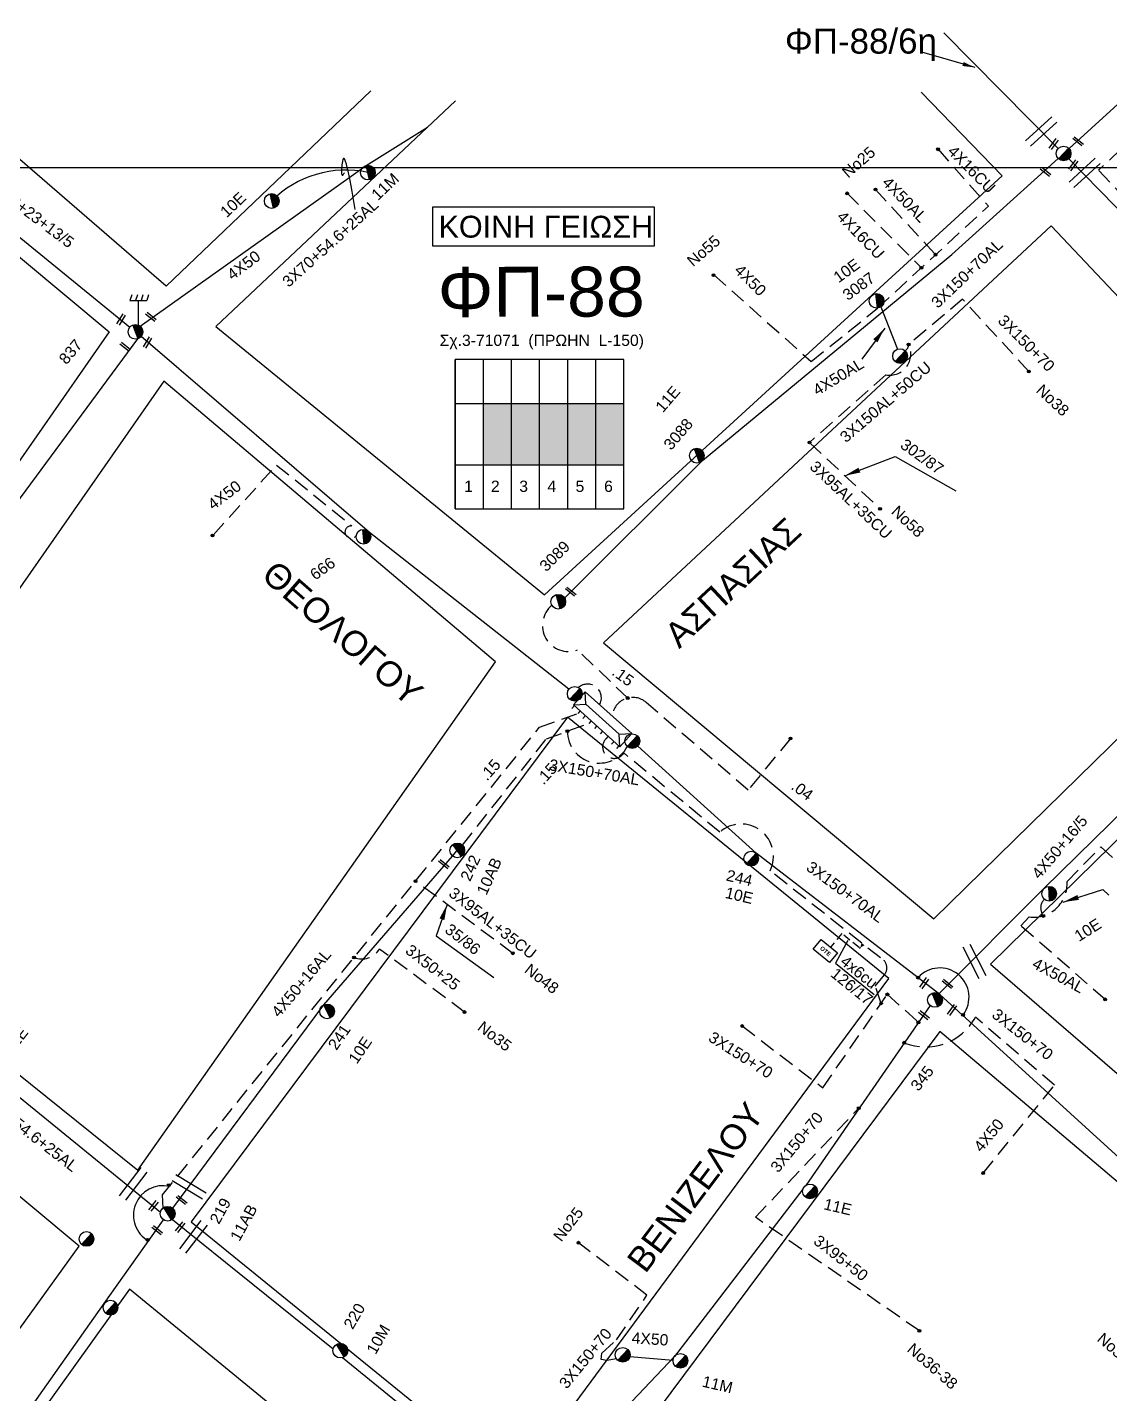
# Model space of a CAD drawing. Header units: millimetres. Extents: x 745 to 5694, y 762 to 3401.
# Drawn here: x 1874.1 to 2047.4, y 1695.2 to 1913.9 of the extents above; entities that cross this region are included whole.
import ezdxf
from ezdxf.enums import TextEntityAlignment as Align

# ---------------------------------------------------------------- set-up
doc = ezdxf.new("R2010")
doc.units = ezdxf.units.MM
doc.linetypes.add('DASHED', pattern=[19.05, 12.7, -6.35])
for name, color, linetype in [('Pillar OTE', 7, 'Continuous'), ('Άγνωστα', 7, 'Continuous'), ('Ασφαλειοκιβώτια Χ.Τ 6 αναχωρήσεων', 7, 'Continuous'), ('Γέφυρες', 7, 'Continuous'), ('Γείωση', 7, 'Continuous'), ('Γυμνά εναέρια ΧΤ και ΦΟΠ (3Φ)   4x50+16AL', 7, 'Continuous'), ('Επιγραφές - Σχήματα', 7, 'Continuous'), ('Καλώδια ΧΤ   3x150+70AL', 7, 'DASHED'), ('Καλώδια ΧΤ   3x150AL+50CU', 7, 'DASHED'), ('Μηχανική τομή', 7, 'Continuous'), ('Στύλος ΦΜ', 7, 'Continuous'), ('Στύλος ΦΜ @ 1', 7, 'Continuous'), ('Συνδέσεις', 7, 'Continuous'), ('Συνεστραμμένα ΧΤ   3x70+54.6+25 AL', 7, 'SYN_LINE'), ('Συνεστραμμένα ΧΤ   4x120+25 AL', 7, 'SYN_LINE'), ('Τομή', 7, 'Continuous'), ('Υποσταθμός πόλεως', 7, 'Continuous'), ('Υπόβαθρο ΔΕΗ', 7, 'Continuous'), ('Υπόγεια Καλώδια Δικτύου ΧΤ   .04', 7, 'DASHED'), ('Υπόγεια Καλώδια Δικτύου ΧΤ   .15', 7, 'DASHED'), ('Υπόγεια καλώδια Παροχών ΧΤ   4x16CU', 7, 'DASHED'), ('Υπόγεια καλώδια Παροχών ΧΤ   4x50AL', 7, 'DASHED'), ('Υπόγεια καλώδια Παροχών ΧΤ   4x6', 7, 'DASHED')]:
    doc.layers.add(name, color=color, linetype=linetype)
doc.styles.add('arial', font='arial.ttf')
doc.styles.get("Standard").update_dxf_attribs({"font": 'arial.ttf'})
doc.linetypes.add('SYN_LINE', pattern='A,0.5,-0.0001,["/\\/\\/\\/",Standard,S=0.1,R=0,X=0,Y=-0.05],-0.25', length=0.7501)
doc.dimstyles.new('ISO-25', dxfattribs={"dimtxt": 2.5, "dimasz": 2.5, "dimexe": 1.25, "dimexo": 0.625, "dimtad": 1, "dimtxsty": 'Standard', "dimcen": 2.5, "dimadec": 0, "dimazin": 0, "dimtfac": 1, "dimtmove": 0, "dimatfit": 3, "dimfxl": 1, "dimarcsym": 0})

# ---------------------------------------------------------------- blocks, each defined once
blk = doc.blocks.new('ΥΠΑΡΧΩΝ ΤΣΙΜΕΝΤΕΝΙΟΣ ΣΤΥΛΟΣ')
at = {"layer": 'Στύλος ΦΜ'}
blk.add_hatch(color=256, dxfattribs=at).paths.add_polyline_path([(-1.29, -2.28, 0.574793), (2.62, 0, 0.268822), (1.3, 2.27)])
blk.add_line((-1.29, -2.28), (1.3, 2.27), dxfattribs=at)
blk.add_circle((0, 0), 2.62, dxfattribs=at)
at = {"layer": 'Στύλος ΦΜ', "flags": 4}
for tag, p in [('ΑΡΙΘΜΟΣ', (-4.68, 8.05)), ('ΤΥΠΟΣ', (-4.91, 3.03))]:
    blk.add_attdef(tag, p, '', height=4, dxfattribs=at)
blk = doc.blocks.new('ΥΠΟΣΤΑΘΜΟΣ ΠΟΛΕΩΣ 9 ΑΝΑΧΩΡΗΣΕΩΝ')
at = {"layer": 'Υποσταθμός πόλεως', "ltscale": 40}
for p, q in [((-9.63, -2.82), (-9.63, -4)), ((-7.12, -2.82), (-7.12, -4)), ((-4.84, -2.82), (-4.84, -4)), ((-2.36, -2.82), (-2.36, -4)), ((0.09, -2.82), (0.09, -4)), ((2.55, -2.82), (2.55, -4)), ((5.02, -2.82), (5.02, -4)), ((7.48, -2.82), (7.48, -4)), ((9.61, -2.82), (9.61, -4))]:
    blk.add_line(p, q, dxfattribs=at)
blk.add_lwpolyline([(-10.02, 2.82), (10.02, 2.82), (10.02, -2.82), (-10.02, -2.82)], close=True, dxfattribs=at)
for points in [[(-7.21, 0), (-10.02, 2.82)], [(-10.02, -2.82), (-7.21, 0)], [(-7.21, 0), (7.21, 0)], [(7.21, 0), (10.02, 2.82)], [(10.02, -2.82), (7.21, 0)]]:
    blk.add_lwpolyline(points, dxfattribs=at)
at = {"layer": 'Υποσταθμός πόλεως', "linetype": 'SYN_LINE', "ltscale": 40, "flags": 1}
for tag, p in [('ΜΕΤΑΣΧΗΜΑΤΙΣΜΟΣ', (10.79, 1.71)), ('ΙΣΧΥΣ', (10.77, -1.08)), ('ΑΡΙΘΜΟΣ', (10.89, -3.8))]:
    blk.add_attdef(tag, p, '', height=1.8, dxfattribs=at)
blk = doc.blocks.new('ΜΗΧΑΝΙΚΗ ΤΟΜΗ')
at = {"layer": 'Μηχανική τομή', "ltscale": 40}
for p, q in [((-1.89, 0.78), (1.89, 0.78)), ((1.89, 0), (-1.89, 0))]:
    blk.add_line(p, q, dxfattribs=at)
blk = doc.blocks.new('ΓΕΙΩΣΗ')
at = {"layer": 'Γείωση', "ltscale": 40}
for p, q in [((-2.34, 11.45), (-3, 9.45)), ((-0.34, 11.45), (-1, 9.45)), ((1.66, 11.45), (1, 9.45)), ((3.66, 11.45), (3, 9.45)), ((0, 9.45), (0, 0))]:
    blk.add_line(p, q, dxfattribs=at)
blk.add_lwpolyline([(-3, 9.45), (3, 9.45)], dxfattribs=at)
blk = doc.blocks.new('ΑΣΦΑΛΕΙΟΚΙΒΩΤΙΟ ΥΠΟΣΤΑΘΜΟΥ 6 ΑΝΑΧΩΡΗΣΕΩΝ')
at = {"layer": 'Ασφαλειοκιβώτια Χ.Τ 6 αναχωρήσεων', "ltscale": 40}
for p, q in [((-23.91, 27), (23.91, 27)), ((-9.83, 27), (-9.83, -27)), ((9.83, 27), (9.83, -27)), ((-23.91, 18), (23.91, 18)), ((-23.91, 9), (23.91, 9)), ((-23.91, 0), (23.91, 0)), ((-23.91, -9), (23.91, -9)), ((-23.91, -18), (23.91, -18))]:
    blk.add_line(p, q, dxfattribs=at)
at = {"layer": 'Ασφαλειοκιβώτια Χ.Τ 6 αναχωρήσεων'}
blk.add_lwpolyline([(-23.91, -27), (23.91, -27), (23.91, 27), (-23.91, 27)], close=True, dxfattribs=at)
for s, p in [('1', (-18.47, 24.15)), ('2', (-18.47, 15.59)), ('3', (-18.47, 6.51)), ('4', (-18.47, -2.51)), ('5', (-18.47, -11.52)), ('6', (-18.47, -20.66))]:
    blk.add_text(s, height=3.6, rotation=270, dxfattribs=at).set_placement(p)
at = {"layer": 'Ασφαλειοκιβώτια Χ.Τ 6 αναχωρήσεων', "ltscale": 40}
for tag, height, p in [('ΟΝΟΜΑ', 5, (-0.27, 31.68)), ('ΚΕΙΜΕΝΟ 1', 2, (16.95, 22.41)), ('ΚΕΙΜΕΝΟ 2', 2, (16.95, 13.71)), ('ΚΕΙΜΕΝΟ 3', 2, (16.95, 4.31)), ('ΚΕΙΜΕΝΟ 4', 2, (16.95, -4.67)), ('ΚΕΙΜΕΝΟ 5', 2, (16.95, -13.51)), ('ΚΕΙΜΕΝΟ 6', 2, (16.95, -22.43)), ('ΣΧ', 2, (-0.21, -29.21))]:
    blk.add_attdef(tag, text='', height=height, dxfattribs=at).set_placement(p, align=Align.MIDDLE_CENTER)
blk = doc.blocks.new('_ΣΥΝΔΕΣΗ')
at = {"layer": 'Συνδέσεις', "linetype": 'SYN_LINE', "ltscale": 40}
blk.add_hatch(color=256, dxfattribs=at).paths.add_polyline_path([(0.5, -0.01, 1), (-0.5, -0.01, 1)])
at = {"layer": 'Συνδέσεις'}
blk.add_circle((0, -0.01), 0.5, dxfattribs=at)
blk = doc.blocks.new('ΤΟΜΗ')
at = {"layer": 'Τομή', "ltscale": 40}
for p, q in [((-5.68, 0), (5.68, 0)), ((5.68, -2.33), (-5.68, -2.33))]:
    blk.add_line(p, q, dxfattribs=at)
blk = doc.blocks.new('PILLAR ΟΤΕ')
at = {"layer": 'Pillar OTE', "ltscale": 40}
blk.add_lwpolyline([(-3.31, 2.02), (3.39, 2.02), (3.39, -1.99), (-3.31, -1.99)], close=True, dxfattribs=at)
at = {"layer": 'Pillar OTE', "insert": (-1.81, 0.71), "char_height": 1.3575, "width": 109.961, "attachment_point": 1}
blk.add_mtext('{\\fArial|b1|i0|c161|p34;OTE}', dxfattribs=at)

msp = doc.modelspace()

# ---------------------------------------------------------------- hatches: boundary and pattern name
at = {"layer": 'Pillar OTE', "ltscale": 40}
h = msp.add_hatch(color=256, dxfattribs=at)
h.dxf.hatch_style = 1
h.paths.add_polyline_path([(2007.66, 1767.35), (2007.48, 1766.63), (2008.15, 1766.96)])
at = {"layer": 'Άγνωστα', "ltscale": 0.2}
for color, points in [(62, [(1947.13, 1853.72), (1947.13, 1843.89), (1951.63, 1843.89), (1951.63, 1853.72)]), (151, [(1951.63, 1853.72), (1951.63, 1843.89), (1956.13, 1843.89), (1956.13, 1853.72)]), (173, [(1956.13, 1853.72), (1956.13, 1843.89), (1960.63, 1843.89), (1960.63, 1853.71)]), (27, [(1960.63, 1853.71), (1960.63, 1843.89), (1965.13, 1843.89), (1965.13, 1853.71)]), (1, [(1965.13, 1853.71), (1965.13, 1843.89), (1969.63, 1843.89), (1969.63, 1853.71)])]:
    msp.add_hatch(color=color, dxfattribs=at).paths.add_polyline_path(points)

# ---------------------------------------------------------------- linework, layer by layer
at = {"layer": 'Άγνωστα', "color": 6, "linetype": 'DASHED', "ltscale": 0.2}
msp.add_lwpolyline([(2066.33, 1892.5), (2057.56, 1902.22), (2045.61, 1891.1)], dxfattribs=at)
at = {"layer": 'Άγνωστα', "color": 6}
for points in [[(1851.36, 1898.5), (1857.29, 1894.38), (1871.67, 1881.36), (1890.54, 1865.95)], [(2095.7, 1836.93), (2068.02, 1865.12), (2040.83, 1892.91)], [(1830.85, 1778.42), (1847.63, 1802.58), (1866.54, 1829.84), (1891.84, 1864.08)]]:
    msp.add_lwpolyline(points, dxfattribs=at)
at = {"layer": 'Άγνωστα', "color": 173}
msp.add_lwpolyline([(1960.13, 1822.57), (1982.2, 1844.6), (2022.1, 1877.59), (2039.13, 1892.96)], dxfattribs=at)
at = {"layer": 'Άγνωστα', "color": 6, "linetype": 'DASHED', "ltscale": 0.2}
msp.add_lwpolyline([(2045.67, 1891.04), (2066.56, 1868.58, 0.231444), (2067.3, 1865.9, -13.424345)], format="xyb", dxfattribs=at)
at = {"layer": 'Άγνωστα', "color": 1}
msp.add_lwpolyline([(1960.83, 1807.97), (1928.89, 1833.07), (1892.33, 1864.43)], dxfattribs=at)
at = {"layer": 'Άγνωστα', "color": 173, "linetype": 'DASHED', "ltscale": 0.2}
msp.add_lwpolyline([(1999.34, 1847.48), (2010.63, 1836.84)], dxfattribs=at)
at = {"layer": 'Άγνωστα', "color": 1, "linetype": 'DASHED', "ltscale": 0.2}
msp.add_lwpolyline([(1903.85, 1832.66), (1914.02, 1843.87), (1926.07, 1834.11, 1.753783), (1926.77, 1832.56, -0.058996)], format="xyb", dxfattribs=at)
at = {"layer": 'Άγνωστα', "color": 30}
msp.add_lwpolyline([(2020.06, 1759.21), (2036.86, 1776.05), (2066.11, 1804.74), (2095.7, 1835.24)], dxfattribs=at)
at = {"layer": 'Άγνωστα', "color": 151, "linetype": 'Continuous', "ltscale": 0.2}
msp.add_lwpolyline([(2090.13, 1696.76), (2056.07, 1726.45), (2020.21, 1759.09), (1990.8, 1781.71), (1971.84, 1798.87)], dxfattribs=at)
at = {"layer": 'Άγνωστα', "color": 30, "linetype": 'DASHED', "ltscale": 0.2}
msp.add_lwpolyline([(2045.98, 1782.76), (2060.06, 1769.69)], dxfattribs=at)
at = {"layer": 'Άγνωστα', "color": 27, "linetype": 'DASHED', "ltscale": 0.2}
msp.add_lwpolyline([(1951.84, 1765.68), (1936.27, 1777.24)], dxfattribs=at)
msp.add_lwpolyline([(1944.12, 1756.28), (1930.51, 1766.36, -0.363716), (1926.42, 1765.02, 2.508214)], format="xyb", dxfattribs=at)
at = {"layer": 'Άγνωστα', "color": 62, "linetype": 'DASHED', "ltscale": 0.2}
for points in [[(1988.55, 1754.05), (2001.46, 1744.16), (2011.8, 1759.11), (2016.76, 1754.63)], [(2027.15, 1730.5), (2038.58, 1744.57)], [(1990.67, 1723.42), (2007.21, 1740.87)], [(2016.92, 1705.25), (1990.67, 1723.42)], [(1968.44, 1700.77), (1966.91, 1700.51), (1966, 1700.66), (1966.07, 1701.65), (1968.44, 1703.79), (1973.32, 1710.94), (1962.35, 1719.34)]]:
    msp.add_lwpolyline(points, dxfattribs=at)
at = {"layer": 'Άγνωστα', "color": 62, "ltscale": 0.2}
for points in [[(2018.64, 1757.34), (1998.73, 1728.52)], [(1970.58, 1701.13), (1977.5, 1700.54)]]:
    msp.add_lwpolyline(points, dxfattribs=at)
at = {"layer": 'Άγνωστα', "color": 62, "linetype": 'DASHED', "ltscale": 0.2}
msp.add_lwpolyline([(2038.58, 1744.57), (2025.89, 1755.44, -0.381888), (2014.5, 1751.37, 1.358397)], format="xyb", dxfattribs=at)
at = {"layer": 'Άγνωστα', "color": 62, "linetype": 'SYN_LINE', "ltscale": 20}
msp.add_lwpolyline([(1998.28, 1727.91), (1977.73, 1701.15), (1955.29, 1677.49)], dxfattribs=at)
at = {"layer": 'Γέφυρες', "ltscale": 0.2}
msp.add_arc((2020.19, 1758.66), 4.68, 322.7044, 138.1494, dxfattribs=at)
at = {"layer": 'Γυμνά εναέρια ΧΤ και ΦΟΠ (3Φ)   4x50+16AL', "color": 1}
for points in [[(1892.19, 1866.09), (1928.37, 1891.84), (1938.19, 1897.95)], [(1831.18, 1776.58), (1895.44, 1724.26)]]:
    msp.add_lwpolyline(points, dxfattribs=at)
at = {"layer": 'Γυμνά εναέρια ΧΤ και ΦΟΠ (3Φ)   4x50+16AL', "color": 151}
msp.add_lwpolyline([(1897.39, 1724.86), (1921.59, 1757.45), (1942.18, 1781.26), (1943.66, 1783.11)], dxfattribs=at)
at = {"layer": 'Γυμνά εναέρια ΧΤ και ΦΟΠ (3Φ)   4x50+16AL', "color": 30}
for points in [[(1897.35, 1723.09), (1923.08, 1702.34)], [(1924.57, 1700.95), (1953.68, 1677.29)]]:
    msp.add_lwpolyline(points, dxfattribs=at)
at = {"layer": 'Επιγραφές - Σχήματα', "color": 1, "ltscale": 0.2}
msp.add_line((2020.86, 1913.07), (2039.22, 1894.49), dxfattribs=at)
at = {"layer": 'Επιγραφές - Σχήματα'}
msp.add_lwpolyline([(780.39, 1891.51), (3073.89, 1891.51), (3073.89, 778.3), (780.39, 778.3)], close=True, dxfattribs=at)
at = {"layer": 'Επιγραφές - Σχήματα', "color": 190}
msp.add_lwpolyline([(1939, 1878.95), (1974.51, 1878.95), (1974.51, 1885.13), (1939, 1885.13)], close=True, dxfattribs=at)
at = {"layer": 'Επιγραφές - Σχήματα', "color": 1, "linetype": 'DASHED', "ltscale": 0.2}
msp.add_arc((1963.81, 1806.58), 2.21, 330.7113, 131.0073, dxfattribs=at)
at = {"layer": 'Επιγραφές - Σχήματα', "ltscale": 0.2}
msp.add_arc((1895.84, 1723.75), 4.73, 77.2683, 240.6142, dxfattribs=at)
at = {"layer": 'Επιγραφές - Σχήματα', "ltscale": 20}
msp.add_spline([(1926.59, 1884.78), (1924.48, 1891.94), (1924.62, 1890.29), (1924.88, 1890.64)], degree=3, dxfattribs=at)
at = {"layer": 'Καλώδια ΧΤ   3x150+70AL', "color": 173, "ltscale": 0.2}
for points in [[(1999.62, 1860.43), (2010.22, 1868.98), (2027.97, 1885.33)], [(1984.03, 1874.3), (1999.62, 1860.43)]]:
    msp.add_lwpolyline(points, dxfattribs=at)
at = {"layer": 'Καλώδια ΧΤ   3x150+70AL', "color": 62, "ltscale": 0.2}
msp.add_lwpolyline([(2010.81, 1757.67), (2009.87, 1760.44), (2011.32, 1762.23, 0.490557), (2010.69, 1764.95), (1993.03, 1778.91, 0.824037), (1984.96, 1785.08), (1969.61, 1797.76, -1.130746), (1966.78, 1800.05, 17.652112)], format="xyb", dxfattribs=at)
at = {"layer": 'Καλώδια ΧΤ   3x150+70AL', "color": 30, "ltscale": 0.2}
msp.add_lwpolyline([(2033.17, 1770.09), (2034.52, 1771.5, 0.471674), (2040.56, 1777.19), (2045.98, 1782.76)], format="xyb", dxfattribs=at)
msp.add_arc((2038.16, 1772.96), 1.82, 132.1144, 223.0926, dxfattribs=at)
at = {"layer": 'Καλώδια ΧΤ   3x150AL+50CU', "color": 173, "linetype": 'DASHED', "ltscale": 0.2}
msp.add_lwpolyline([(2023.85, 1870.4), (2015.2, 1863.17, -0.616288), (2011.56, 1858.31), (1999.34, 1847.48)], format="xyb", dxfattribs=at)
msp.add_lwpolyline([(2034.45, 1858.85), (2023.85, 1870.4)], dxfattribs=at)
at = {"layer": 'Καλώδια ΧΤ   3x150AL+50CU', "color": 173, "ltscale": 0.2}
msp.add_arc((2014.13, 1863.1), 1.06, 298.8032, 3.9413, dxfattribs=at)
at = {"layer": 'Συνεστραμμένα ΧΤ   3x70+54.6+25 AL', "color": 1, "ltscale": 20}
msp.add_arc((1925.05, 1874.56), 16.53, 77.4244, 135.5578, dxfattribs=at)
at = {"layer": 'Συνεστραμμένα ΧΤ   4x120+25 AL', "color": 173, "ltscale": 20}
msp.add_lwpolyline([(2040.88, 1894.54), (2058.78, 1910.8)], dxfattribs=at)
at = {"layer": 'Υπόβαθρο ΔΕΗ'}
for points in [[(1929.11, 1903.79), (1896.36, 1872.53), (1870.16, 1895.19)], [(1942.66, 1902.16), (1904.3, 1866.04), (1956.93, 1823.06), (2030.18, 1890.17), (2017.22, 1903.55)], [(1851.69, 1894.8), (1887.25, 1865.18), (1829.3, 1781.94), (1760.56, 1838.56), (1801.16, 1895.04)], [(2038.03, 1882.15), (1966.38, 1815.42), (2019.23, 1771.2), (2083.41, 1834.08), (2038.03, 1882.15)], [(1895.95, 1857.28), (1838.02, 1774.18), (1891.81, 1730.96), (1949.09, 1812.35), (1895.95, 1857.28)], [(2092.02, 1826.44), (2028.29, 1763.97), (2096.45, 1705.15), (2154.82, 1761.8), (2092.02, 1826.44)], [(1960.59, 1803.48), (1900.36, 1722.71), (1952.19, 1680.56), (2012.04, 1761.64), (1960.59, 1803.48)], [(2003.52, 1764.11), (2009.68, 1759.09)], [(1882.42, 1718.77), (1829.79, 1762.68), (1767.75, 1674.44), (1819.72, 1631.83), (1882.42, 1718.77)], [(2020.18, 1753.14), (1960.75, 1673.37), (2031.61, 1614.47), (2088.05, 1695.68), (2020.18, 1753.14)], [(1944.84, 1667.33), (1890.48, 1711.93), (1828.09, 1624.87), (1878.29, 1582.88), (1944.84, 1667.33)]]:
    msp.add_lwpolyline(points, dxfattribs=at)
at = {"layer": 'Υπόγεια Καλώδια Δικτύου ΧΤ   .04', "color": 173, "ltscale": 0.2}
msp.add_lwpolyline([(1996.28, 1800.07), (1989.51, 1791.81), (1973.19, 1805.86, 0.606927), (1967.75, 1803.68, 2.343203)], format="xyb", dxfattribs=at)
at = {"layer": 'Υπόγεια Καλώδια Δικτύου ΧΤ   .15', "color": 27, "ltscale": 0.2}
msp.add_line((1956.12, 1801.88), (1962.23, 1804.07), dxfattribs=at)
at = {"layer": 'Υπόγεια Καλώδια Δικτύου ΧΤ   .15', "color": 173, "ltscale": 0.2}
msp.add_lwpolyline([(1970.23, 1806.55), (1962.2, 1814.25, -0.838652), (1958.09, 1821.4, 5.815583)], format="xyb", dxfattribs=at)
at = {"layer": 'Υπόγεια Καλώδια Δικτύου ΧΤ   .15', "color": 27, "linetype": 'DASHED', "ltscale": 0.2}
msp.add_lwpolyline([(1895.85, 1724.9), (1895.78, 1726.99), (1956.12, 1801.88)], dxfattribs=at)
at = {"layer": 'Υπόγεια Καλώδια Δικτύου ΧΤ   .15', "color": 151, "ltscale": 0.2}
msp.add_lwpolyline([(1943.77, 1782.99), (1957.24, 1800.05), (1964, 1802.47)], dxfattribs=at)
at = {"layer": 'Υπόγεια Καλώδια Δικτύου ΧΤ   .15', "color": 27, "linetype": 'Continuous', "ltscale": 0.2}
msp.add_lwpolyline([(1825.79, 1626.27), (1850.57, 1660.75), (1874.96, 1693.34), (1886.45, 1709.59), (1895.91, 1723.03)], dxfattribs=at)
at = {"layer": 'Υπόγεια Καλώδια Δικτύου ΧΤ   .15', "color": 151, "ltscale": 0.2}
msp.add_arc((1965.69, 1801.26), 5.12, 180.2313, 331.1618, dxfattribs=at)
at = {"layer": 'Υπόγεια καλώδια Παροχών ΧΤ   4x16CU', "color": 173, "ltscale": 0.2}
for points in [[(2019.91, 1894.43), (2027.97, 1885.33)], [(2005.36, 1887.37), (2017.24, 1875.45)]]:
    msp.add_lwpolyline(points, dxfattribs=at)
at = {"layer": 'Υπόγεια καλώδια Παροχών ΧΤ   4x50AL', "color": 173, "ltscale": 0.2}
msp.add_lwpolyline([(2009.89, 1888), (2019.52, 1877.54)], dxfattribs=at)
at = {"layer": 'Υπόγεια καλώδια Παροχών ΧΤ   4x50AL', "color": 173, "ltscale": 20}
msp.add_lwpolyline([(2010.78, 1869.2), (2013.42, 1862.4)], dxfattribs=at)
at = {"layer": 'Υπόγεια καλώδια Παροχών ΧΤ   4x50AL', "color": 30, "ltscale": 0.2}
msp.add_lwpolyline([(2046.68, 1758.3), (2033.17, 1770.09)], dxfattribs=at)
at = {"layer": 'Υπόγεια καλώδια Παροχών ΧΤ   4x6', "color": 72, "linetype": 'DASHED', "ltscale": 0.1}
msp.add_lwpolyline([(2007.48, 1766.63, -0.734047), (2007.28, 1766.6), (2004.5, 1768.86), (2002.75, 1766.71)], format="xyb", dxfattribs=at)

# ---------------------------------------------------------------- block references
at = {"layer": 'Pillar OTE', "xscale": 0.5, "yscale": 0.5, "zscale": 0.5, "rotation": 320.8806380214113}
msp.add_blockref('PILLAR ΟΤΕ', (2001.84, 1766.05), dxfattribs=at)
at = {"layer": 'Ασφαλειοκιβώτια Χ.Τ 6 αναχωρήσεων', "xscale": 0.4999999999996821, "yscale": 0.4999999999996821, "zscale": 0.4999999999996821, "rotation": 89.98959153770221}
msp.add_blockref('ΑΣΦΑΛΕΙΟΚΙΒΩΤΙΟ ΥΠΟΣΤΑΘΜΟΥ 6 ΑΝΑΧΩΡΗΣΕΩΝ', (1956.13, 1848.8), dxfattribs=at)
at = {"layer": 'Γείωση', "xscale": 0.4499999999998181, "yscale": 0.4499999999998181, "zscale": 0.4499999999998181}
msp.add_blockref('ΓΕΙΩΣΗ', (1891.89, 1865.95), dxfattribs=at)
at = {"layer": 'Μηχανική τομή'}
for p, xscale, yscale, zscale, rotation in [((2038.26, 1895.37), 0.499999999999987, 0.499999999999987, 0.499999999999987, 233.5417678516444), ((2042.46, 1895.85), 0.4999999999999888, 0.4999999999999888, 0.4999999999999888, 141.4205093085457), ((2041.39, 1891.98), 0.499999999999987, 0.499999999999987, 0.499999999999987, 233.5417678516444), ((2037.24, 1890.96), 0.4999999999999888, 0.4999999999999888, 0.4999999999999888, 141.4205093085457), ((1894.03, 1867.74), 0.4999999999999888, 0.4999999999999888, 0.4999999999999888, 141.4205093085457), ((1889.29, 1867.07), 0.4999999999997987, 0.4999999999997987, 0.4999999999997987, 59.13429753227059), ((1893.54, 1863.39), 0.4999999999997987, 0.4999999999997987, 0.4999999999997987, 59.13429753227059), ((1889.92, 1862.96), 0.4999999999999888, 0.4999999999999888, 0.4999999999999888, 141.4205093085457), ((1961.24, 1823.74), 0.4999999999999888, 0.4999999999999888, 0.4999999999999888, 141.4205093085457), ((1940.93, 1780.13), 0.4999999999999888, 0.4999999999999888, 0.4999999999999888, 141.4205093085457), ((2017.54, 1761.02), 0.49999999999999, 0.49999999999999, 0.49999999999999, 234.6009055408966), ((2021.55, 1760.93), 0.4999999999999888, 0.4999999999999888, 0.4999999999999888, 141.4205093085457), ((2021.98, 1756.71), 0.49999999999999, 0.49999999999999, 0.49999999999999, 234.6009055408966), ((2017.78, 1755.94), 0.4999999999999888, 0.4999999999999888, 0.4999999999999888, 141.4205093085457), ((1898.95, 1726.34), 0.4999999999999888, 0.4999999999999888, 0.4999999999999888, 141.4205093085457), ((1894.49, 1725.12), 0.4999999999999888, 0.4999999999999888, 0.4999999999999888, 51.42050930854569), ((1895.05, 1721.5), 0.4999999999999888, 0.4999999999999888, 0.4999999999999888, 141.4205093085457), ((1898.45, 1721.97), 0.4999999999999888, 0.4999999999999888, 0.4999999999999888, 231.4205093085457)]:
    msp.add_blockref('ΜΗΧΑΝΙΚΗ ΤΟΜΗ', p, dxfattribs=dict(at, xscale=xscale, yscale=yscale, zscale=zscale, rotation=rotation))
at = {"layer": 'Στύλος ΦΜ @ 1', "ltscale": 40, "xscale": 0.4499999999996779, "yscale": 0.4499999999996779, "zscale": 0.4499999999996779, "rotation": 346.8465568456768}
for p in [(2040.01, 1893.75), (2013.84, 1861.31), (1961.75, 1807.23), (1970.97, 1799.66), (1883.6, 1719.95), (1887.44, 1708.95), (1969.43, 1701.4)]:
    msp.add_blockref('ΥΠΑΡΧΩΝ ΤΣΙΜΕΝΤΕΝΙΟΣ ΣΤΥΛΟΣ', p, dxfattribs=at)
at = {"layer": 'Στύλος ΦΜ @ 1', "ltscale": 40}
ref = msp.add_blockref('ΥΠΑΡΧΩΝ ΤΣΙΜΕΝΤΕΝΙΟΣ ΣΤΥΛΟΣ', (1928.64, 1890.69), dxfattribs=dict(at, xscale=0.4499999999995808, yscale=0.4499999999995808, zscale=0.4499999999995808, rotation=43.36941993664959))
ref.add_attrib('ΤΥΠΟΣ', '11M', (1930.24, 1886.12), dxfattribs={"layer": 'Στύλος ΦΜ', "height": 1.8, "rotation": 43.3694, "flags": 4})
ref = msp.add_blockref('ΥΠΑΡΧΩΝ ΤΣΙΜΕΝΤΕΝΙΟΣ ΣΤΥΛΟΣ', (1913.25, 1886.14), dxfattribs=dict(at, xscale=0.4499999999995808, yscale=0.4499999999995808, zscale=0.4499999999995808, rotation=43.36941993664959))
ref.add_attrib('ΤΥΠΟΣ', '10E', (1906.04, 1883.38), dxfattribs={"layer": 'Στύλος ΦΜ', "height": 1.8, "rotation": 43.3694, "flags": 4})
ref = msp.add_blockref('ΥΠΑΡΧΩΝ ΤΣΙΜΕΝΤΕΝΙΟΣ ΣΤΥΛΟΣ', (2010.08, 1870.15), dxfattribs=dict(at, xscale=0.4499999999996715, yscale=0.4499999999996715, zscale=0.4499999999996715, rotation=36.14257931807165))
ref.add_attrib('ΤΥΠΟΣ', '10E', (2004, 1872.95), dxfattribs={"layer": 'Στύλος ΦΜ', "height": 1.8, "rotation": 36.1426, "flags": 4})
ref.add_attrib('ΑΡΙΘΜΟΣ', '3087', (2005.47, 1870.11), dxfattribs={"layer": 'Στύλος ΦΜ', "height": 1.8, "rotation": 36.1426, "flags": 4})
ref = msp.add_blockref('ΥΠΑΡΧΩΝ ΤΣΙΜΕΝΤΕΝΙΟΣ ΣΤΥΛΟΣ', (1891.44, 1865.19), dxfattribs=dict(at, xscale=0.4499999999995961, yscale=0.4499999999995961, zscale=0.4499999999995961, rotation=49.81351961638276))
ref.add_attrib('ΤΥΠΟΣ', '837', (1880.38, 1859.83), dxfattribs={"layer": 'Στύλος ΦΜ', "height": 1.8, "rotation": 49.8135, "flags": 4})
ref = msp.add_blockref('ΥΠΑΡΧΩΝ ΤΣΙΜΕΝΤΕΝΙΟΣ ΣΤΥΛΟΣ', (1981.3, 1845.37), dxfattribs=dict(at, xscale=0.4499999999997463, yscale=0.4499999999997463, zscale=0.4499999999997463, rotation=49.4614307493239))
ref.add_attrib('ΤΥΠΟΣ', '11E', (1975.87, 1852.15), dxfattribs={"layer": 'Στύλος ΦΜ', "height": 1.8, "rotation": 49.4614, "flags": 4})
ref.add_attrib('ΑΡΙΘΜΟΣ', '3088', (1977.18, 1846.12), dxfattribs={"layer": 'Στύλος ΦΜ', "height": 1.8, "rotation": 49.4614, "flags": 4})
ref = msp.add_blockref('ΥΠΑΡΧΩΝ ΤΣΙΜΕΝΤΕΝΙΟΣ ΣΤΥΛΟΣ', (1927.94, 1832.38), dxfattribs=dict(at, xscale=0.4499999999996362, yscale=0.4499999999996362, zscale=0.4499999999996362, rotation=35.79362043037187))
ref.add_attrib('ΤΥΠΟΣ', '666', (1920.21, 1825.34), dxfattribs={"layer": 'Στύλος ΦΜ', "height": 1.8, "rotation": 35.7936, "flags": 4})
ref = msp.add_blockref('ΥΠΑΡΧΩΝ ΤΣΙΜΕΝΤΕΝΙΟΣ ΣΤΥΛΟΣ', (1959.11, 1821.98), dxfattribs=dict(at, xscale=0.4499999999996162, yscale=0.4499999999996162, zscale=0.4499999999996162, rotation=45.02269842749376))
ref.add_attrib('ΤΥΠΟΣ', '3089', (1957.2, 1826.67), dxfattribs={"layer": 'Στύλος ΦΜ', "height": 1.8, "rotation": 45.0227, "flags": 4})
ref = msp.add_blockref('ΥΠΑΡΧΩΝ ΤΣΙΜΕΝΤΕΝΙΟΣ ΣΤΥΛΟΣ', (1942.95, 1782.16), dxfattribs=dict(at, xscale=0.4499999999997408, yscale=0.4499999999997408, zscale=0.4499999999997408, rotation=65.7110750048239))
ref.add_attrib('ΤΥΠΟΣ', '242', (1945, 1777.07), dxfattribs={"layer": 'Στύλος ΦΜ', "height": 1.8, "rotation": 65.7111, "flags": 4})
ref.add_attrib('ΑΡΙΘΜΟΣ', '10AB', (1947.61, 1774.87), dxfattribs={"layer": 'Στύλος ΦΜ', "height": 1.8, "rotation": 65.7111, "flags": 4})
ref = msp.add_blockref('ΥΠΑΡΧΩΝ ΤΣΙΜΕΝΤΕΝΙΟΣ ΣΤΥΛΟΣ', (1990, 1780.85), dxfattribs=dict(at, xscale=0.4499999999996779, yscale=0.4499999999996779, zscale=0.4499999999996779, rotation=346.8465568456768))
ref.add_attrib('ΤΥΠΟΣ', '244', (1985.87, 1777.36), dxfattribs={"layer": 'Στύλος ΦΜ', "height": 1.8, "rotation": 346.8466, "flags": 4})
ref.add_attrib('ΑΡΙΘΜΟΣ', '10Ε', (1985.71, 1774.58), dxfattribs={"layer": 'Στύλος ΦΜ', "height": 1.8, "rotation": 346.8466, "flags": 4})
ref = msp.add_blockref('ΥΠΑΡΧΩΝ ΤΣΙΜΕΝΤΕΝΙΟΣ ΣΤΥΛΟΣ', (2037.7, 1775.22), dxfattribs=dict(at, xscale=0.449999999999699, yscale=0.449999999999699, zscale=0.449999999999699, rotation=32.13451836357888))
ref.add_attrib('ΤΥΠΟΣ', '10E', (2042.47, 1767.49), dxfattribs={"layer": 'Στύλος ΦΜ', "height": 1.8, "rotation": 32.1345, "flags": 4})
ref = msp.add_blockref('ΥΠΑΡΧΩΝ ΤΣΙΜΕΝΤΕΝΙΟΣ ΣΤΥΛΟΣ', (2019.42, 1758.22), dxfattribs=dict(at, xscale=0.4499999999996386, yscale=0.4499999999996386, zscale=0.4499999999996386, rotation=52.02547660121417))
ref.add_attrib('ΤΥΠΟΣ', '345', (2016.78, 1743.48), dxfattribs={"layer": 'Στύλος ΦΜ', "height": 1.8, "rotation": 52.0255, "flags": 4})
ref = msp.add_blockref('ΥΠΑΡΧΩΝ ΤΣΙΜΕΝΤΕΝΙΟΣ ΣΤΥΛΟΣ', (1922.11, 1756.39), dxfattribs=dict(at, xscale=0.4499999999997372, yscale=0.4499999999997372, zscale=0.4499999999997372, rotation=55.5892199503298))
ref.add_attrib('ΤΥΠΟΣ', '241', (1923.61, 1750.04), dxfattribs={"layer": 'Στύλος ΦΜ', "height": 1.8, "rotation": 55.5892, "flags": 4})
ref.add_attrib('ΑΡΙΘΜΟΣ', '10E', (1926.87, 1747.84), dxfattribs={"layer": 'Στύλος ΦΜ', "height": 1.8, "rotation": 55.5892, "flags": 4})
ref = msp.add_blockref('ΥΠΑΡΧΩΝ ΤΣΙΜΕΝΤΕΝΙΟΣ ΣΤΥΛΟΣ', (1867.61, 1747.96), dxfattribs=dict(at, xscale=0.4499999999995954, yscale=0.4499999999995954, zscale=0.4499999999995954, rotation=52.05223324795073))
ref.add_attrib('ΤΥΠΟΣ', '218', (1868.85, 1752.12), dxfattribs={"layer": 'Στύλος ΦΜ', "height": 1.8, "rotation": 52.0522, "flags": 4})
ref.add_attrib('ΑΡΙΘΜΟΣ', '11E', (1871.65, 1749.45), dxfattribs={"layer": 'Στύλος ΦΜ', "height": 1.8, "rotation": 52.0522, "flags": 4})
ref = msp.add_blockref('ΥΠΑΡΧΩΝ ΤΣΙΜΕΝΤΕΝΙΟΣ ΣΤΥΛΟΣ', (1999.41, 1727.56), dxfattribs=dict(at, xscale=0.4499999999996779, yscale=0.4499999999996779, zscale=0.4499999999996779, rotation=346.8465568456768))
ref.add_attrib('ΤΥΠΟΣ', '11E', (2001.49, 1724.72), dxfattribs={"layer": 'Στύλος ΦΜ', "height": 1.8, "rotation": 346.8466, "flags": 4})
ref = msp.add_blockref('ΥΠΑΡΧΩΝ ΤΣΙΜΕΝΤΕΝΙΟΣ ΣΤΥΛΟΣ', (1896.59, 1723.99), dxfattribs=dict(at, xscale=0.4499999999996282, yscale=0.4499999999996282, zscale=0.4499999999996282, rotation=61.35173494880048))
ref.add_attrib('ΤΥΠΟΣ', '219', (1904.79, 1722.17), dxfattribs={"layer": 'Στύλος ΦΜ', "height": 1.8, "rotation": 61.3517, "flags": 4})
ref.add_attrib('ΑΡΙΘΜΟΣ', '11AB', (1908.07, 1719.43), dxfattribs={"layer": 'Στύλος ΦΜ', "height": 1.8, "rotation": 61.3517, "flags": 4})
ref = msp.add_blockref('ΥΠΑΡΧΩΝ ΤΣΙΜΕΝΤΕΝΙΟΣ ΣΤΥΛΟΣ', (1924.23, 1702.08), dxfattribs=dict(at, xscale=0.4499999999997509, yscale=0.4499999999997509, zscale=0.4499999999997509, rotation=60.15643284748407))
ref.add_attrib('ΤΥΠΟΣ', '220', (1926.21, 1705.34), dxfattribs={"layer": 'Στύλος ΦΜ', "height": 1.8, "rotation": 60.1564, "flags": 4})
ref.add_attrib('ΑΡΙΘΜΟΣ', '10M', (1929.87, 1701.32), dxfattribs={"layer": 'Στύλος ΦΜ', "height": 1.8, "rotation": 60.1564, "flags": 4})
ref = msp.add_blockref('ΥΠΑΡΧΩΝ ΤΣΙΜΕΝΤΕΝΙΟΣ ΣΤΥΛΟΣ', (1978.67, 1700.44), dxfattribs=dict(at, xscale=0.4499999999996779, yscale=0.4499999999996779, zscale=0.4499999999996779, rotation=346.8465568456768))
ref.add_attrib('ΤΥΠΟΣ', '11M', (1982.03, 1696.33), dxfattribs={"layer": 'Στύλος ΦΜ', "height": 1.8, "rotation": 346.8466, "flags": 4})
at = {"layer": 'Συνδέσεις', "xscale": 0.4499999999998181, "yscale": 0.4499999999998181, "zscale": 0.4499999999998181}
for p in [(2019.91, 1894.43), (2009.89, 1888), (2005.36, 1887.37), (2019.52, 1877.55), (2017.24, 1875.45), (1983.98, 1874.26), (2015.2, 1863.18), (2034.45, 1858.85), (1999.34, 1847.49), (2010.63, 1836.85), (1903.76, 1832.59), (1970.23, 1806.56), (1960.57, 1801.25), (1996.28, 1800.08), (1936.27, 1777.25), (2036.76, 1771.67), (1951.84, 1765.69), (1926.42, 1765.02), (2016.71, 1761.79), (2011.8, 1759.11), (2010.81, 1757.68), (2046.68, 1758.31), (1944.12, 1756.29), (2016.76, 1754.63), (2023.91, 1755.83), (1988.55, 1754.05), (2014.5, 1751.38), (2007.21, 1740.88), (2027.15, 1730.51), (1896.75, 1728.55), (1893.38, 1719.81), (1962.35, 1719.35), (2016.92, 1705.25)]:
    msp.add_blockref('_ΣΥΝΔΕΣΗ', p, dxfattribs=at)
at = {"layer": 'Τομή'}
for p, xscale, yscale, zscale, rotation in [((2036.03, 1897.68), 0.500000000000077, 0.500000000000077, 0.500000000000077, 42.51159412474428), ((2042.98, 1891.09), 0.500000000000077, 0.500000000000077, 0.500000000000077, 42.51159412474428), ((2026.26, 1764.64), 0.4999999999999873, 0.4999999999999873, 0.4999999999999873, 296.8981829702686), ((1890.61, 1729.11), 0.5000000000000764, 0.5000000000000764, 0.5000000000000764, 52.66294483980828), ((1900.34, 1728.8), 0.499999999999978, 0.499999999999978, 0.499999999999978, 328.6785382155842), ((1900.25, 1720.63), 0.5000000000000764, 0.5000000000000764, 0.5000000000000764, 52.66294483980828)]:
    msp.add_blockref('ΤΟΜΗ', p, dxfattribs=dict(at, xscale=xscale, yscale=yscale, zscale=zscale, rotation=rotation))
at = {"layer": 'Υποσταθμός πόλεως', "xscale": 0.4999999999998237, "yscale": 0.4999999999998237, "zscale": 0.4999999999998237, "rotation": 317.9690189674998}
msp.add_blockref('ΥΠΟΣΤΑΘΜΟΣ ΠΟΛΕΩΣ 9 ΑΝΑΧΩΡΗΣΕΩΝ', (1966.21, 1803.17), dxfattribs=at)

# ---------------------------------------------------------------- texts
at = {"layer": 'Άγνωστα', "char_height": 1.8, "width": 69.1904, "attachment_point": 1, "style": 'arial'}
for s, insert, rotation in [('3X38+23+13/5', (1868.62, 1889.85), 323.1476), ('Nο55', (1979.52, 1876.88), 41.1198), ('4X50', (1905.87, 1874.8), 37.1612), ('4X50', (1988.44, 1876.18), 315.0116), ('3X150+70', (2030.63, 1868.11), 314.8663), ('3X95AL+35CU', (2000.46, 1844.72), 316.7086), ('4X50', (1902.78, 1838), 37.1612), ('4X50+16/5', (2034.75, 1778.6), 50.1048), ('3X95AL+35CU', (1942.53, 1776.41), 322.0949), ('3X50+25', (1935.59, 1767.27), 322.0949), ('3X150+70', (2029.48, 1757), 321.7967), ('3X150+70', (1983.96, 1753.28), 327.4719), ('3X70+54.6+25AL', (1866.94, 1743.98), 322.2912), ('3X150+70', (1992.92, 1731.57), 50.4538), ('4X50', (2025.47, 1734.87), 50.5954), ('3X95+50', (2000.93, 1720.73), 322.0315), ('3X150+70', (1959.09, 1696.97), 50.4538), ('4X50', (1970.94, 1705.03), 356.422)]:
    msp.add_mtext(s, dxfattribs=dict(at, insert=insert, rotation=rotation))
at = {"layer": 'Γυμνά εναέρια ΧΤ και ΦΟΠ (3Φ)   4x50+16AL', "insert": (1913.04, 1756.45), "char_height": 1.8, "width": 69.1904, "attachment_point": 1, "rotation": 50.1048, "style": 'arial'}
msp.add_mtext('4X50+16AL', dxfattribs=at)
at = {"layer": 'Επιγραφές - Σχήματα', "ltscale": 0.2, "insert": (1995.4, 1913.74), "char_height": 4, "width": 30.8102, "attachment_point": 1}
msp.add_mtext('ΦΠ-88/6η', dxfattribs=at)
at = {"layer": 'Επιγραφές - Σχήματα', "width": 69.1904, "attachment_point": 1, "style": 'arial'}
for s, insert, char_height, rotation in [('Nο25', (2004.34, 1891.07), 1.8, 41.1198), ('ΦΠ-88', (1939.81, 1875.58), 8, 0.1115), ('Nο38', (2036.71, 1856.97), 1.8, 316.7086), ('302/87', (2014.77, 1848.2), 1.8, 324.2429), ('AΣΠAΣIAΣ', (1975.75, 1817.28), 4, 43), ('Nο58', (2013.53, 1837.55), 1.8, 316.7086), ('ΘEOΛOΓOY', (1914.01, 1828.88), 4, 318.817), ('35/86', (1941.92, 1770.59), 1.8, 322.0949), ('Nο48', (1954.67, 1764.18), 1.8, 322.0949), ('Nο35', (1947.13, 1754.97), 1.8, 322.0949), ('ΒΕΝΙΖΕΛΟΥ', (1969.86, 1716.67), 4, 53.0154), ('Nο25', (1958.17, 1720.47), 1.8, 52.4599), ('Nο36', (2046.41, 1705.09), 1.8, 318.8596), ('Nο36-38', (2016, 1703.43), 1.8, 318.8596)]:
    msp.add_mtext(s, dxfattribs=dict(at, insert=insert, char_height=char_height, rotation=rotation))
at = {"layer": 'Επιγραφές - Σχήματα', "color": 190, "insert": (1939.95, 1883.78), "char_height": 3.5, "width": 35.1311, "attachment_point": 1}
msp.add_mtext('KOINH ΓΕΙΩΣΗ', dxfattribs=at)
at = {"layer": 'Επιγραφές - Σχήματα', "insert": (1940.13, 1864.74), "char_height": 1.8, "width": 35.2767, "attachment_point": 1}
msp.add_mtext('Σχ.3-71071  (ΠΡΩΗΝ  L-150)', dxfattribs=at)
at = {"layer": 'Καλώδια ΧΤ   3x150+70AL', "char_height": 1.8, "width": 69.1904, "attachment_point": 1, "style": 'arial'}
for insert, rotation in [((2018.63, 1870.16), 43.6585), ((1957.84, 1796.81), 350.2647), ((1999.72, 1780.57), 323.732)]:
    msp.add_mtext('3X150+70AL', dxfattribs=dict(at, insert=insert, rotation=rotation))
at = {"layer": 'Καλώδια ΧΤ   3x150AL+50CU', "insert": (2004, 1848.71), "char_height": 1.8, "width": 69.1904, "attachment_point": 1, "rotation": 40.6429, "style": 'arial'}
msp.add_mtext('3X150AL+50CU', dxfattribs=at)
at = {"layer": 'Συνεστραμμένα ΧΤ   3x70+54.6+25 AL', "ltscale": 20, "insert": (1914.74, 1873.56), "char_height": 1.8, "attachment_point": 1, "rotation": 41.92}
msp.add_mtext_dynamic_manual_height_columns('3X70+54.6+25AL', width=21.578, gutter_width=12.5, heights=[0], dxfattribs=at)
at = {"layer": 'Υπόγεια Καλώδια Δικτύου ΧΤ   .04', "insert": (1997.31, 1793.54), "char_height": 1.8, "width": 69.1904, "attachment_point": 1, "rotation": 323.732, "style": 'arial'}
msp.add_mtext('.04', dxfattribs=at)
at = {"layer": 'Υπόγεια Καλώδια Δικτύου ΧΤ   .15', "char_height": 1.8, "width": 69.1904, "attachment_point": 1, "style": 'arial'}
for insert, rotation in [((1968.61, 1811.83), 323.732), ((1946.37, 1794.38), 48.1702), ((1955.41, 1793.75), 48.1702)]:
    msp.add_mtext('.15', dxfattribs=dict(at, insert=insert, rotation=rotation))
at = {"layer": 'Υπόγεια καλώδια Παροχών ΧΤ   4x16CU', "char_height": 1.8, "width": 69.1904, "attachment_point": 1, "style": 'arial'}
for insert, rotation in [((2022.59, 1895.22), 314.6944), ((2004.88, 1884.74), 314.0483)]:
    msp.add_mtext('4X16CU', dxfattribs=dict(at, insert=insert, rotation=rotation))
at = {"layer": 'Υπόγεια καλώδια Παροχών ΧΤ   4x50AL', "char_height": 1.8, "width": 69.1904, "attachment_point": 1, "style": 'arial'}
for insert, rotation in [((2012.12, 1890.21), 314.0483), ((1999.65, 1856.45), 31.3398), ((2035.67, 1765.06), 331.6731)]:
    msp.add_mtext('4X50AL', dxfattribs=dict(at, insert=insert, rotation=rotation))
at = {"layer": 'Υπόγεια καλώδια Παροχών ΧΤ   4x50AL', "color": 7, "ltscale": 0.2, "char_height": 1.8, "attachment_point": 1, "rotation": 321}
for s, insert in [('4x6cu', (2005.25, 1765.49)), ('126/17', (2003.7, 1763.51))]:
    msp.add_mtext_dynamic_manual_height_columns(s, width=1.8, gutter_width=12.5, heights=[0.118], dxfattribs=dict(at, insert=insert))

# ---------------------------------------------------------------- leaders
at = {"layer": 'Άγνωστα', "ltscale": 0.2}
msp.add_leader([(2004.99, 1842.16), (2013.05, 1845.24), (2022.77, 1839.74)], dimstyle='ISO-25', override={"dimgap": 0.625, "dimtad": 0}, dxfattribs=at)
at = {"layer": 'Επιγραφές - Σχήματα', "ltscale": 40}
for points, override in [([(2025.83, 1907.52), (2017.3, 1909.98)], {"dimasz": 2, "dimtad": 0}), ([(2005.47, 1767.75), (2003.52, 1764.11)], {"dimasz": 0.5, "dimtad": 0})]:
    msp.add_leader(points, dimstyle='ISO-25', override=override, dxfattribs=at)
at = {"layer": 'Επιγραφές - Σχήματα'}
msp.add_leader([(2011.37, 1865.76), (2007.7, 1860.82)], dimstyle='ISO-25', override={"dimgap": 0.625, "dimtad": 0}, dxfattribs=at)
at = {"layer": 'Επιγραφές - Σχήματα', "ltscale": 0.2}
msp.add_leader([(1941.31, 1773.5), (1939.59, 1768.49), (1948.78, 1761.82)], dimstyle='ISO-25', override={"dimgap": 0.625, "dimtad": 0}, dxfattribs=at)
at = {"layer": 'Υπόβαθρο ΔΕΗ'}
msp.add_leader([(2039.95, 1773.89), (2046.3, 1775.88), (2047.24, 1774.97)], dimstyle='ISO-25', override={"dimgap": 0.625, "dimtad": 0}, dxfattribs=at)

doc.saveas('drawing.dxf')
